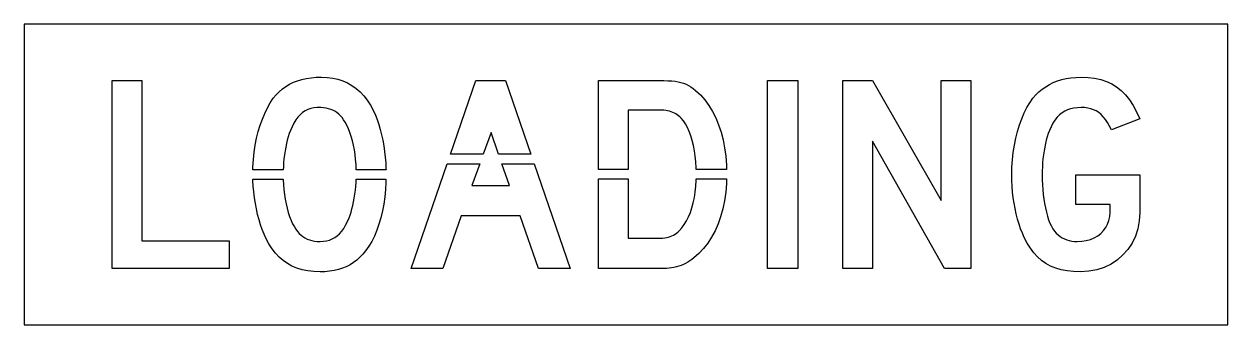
# Model space of a CAD drawing. Extents: x 0 to 64, y 0 to 16.
import ezdxf

# ---------------------------------------------------------------- set-up
doc = ezdxf.new("R2010")
doc.units = 0
doc.layers.add('CUT', color=7, linetype='Continuous')
doc.layers.add('OUTSIDE', color=1, linetype='Continuous')

msp = doc.modelspace()

# ---------------------------------------------------------------- linework, layer by layer
at = {"layer": 'CUT'}
for points in [[(10.8955, 4.474), (10.8955, 3), (4.6845, 3), (4.6845, 13), (6.2635, 13), (6.2635, 4.474)], [(17.5595, 9.313), (17.5135, 9.557), (17.4585, 9.791), (17.3965, 10.015), (17.3265, 10.228), (17.2485, 10.428), (17.1635, 10.616), (17.0705, 10.789), (16.9895, 10.915), (16.9055, 11.027), (16.8185, 11.127), (16.7255, 11.216), (16.6285, 11.293), (16.5265, 11.36), (16.4185, 11.416), (16.3035, 11.463), (16.1825, 11.5), (16.0535, 11.529), (15.9165, 11.549), (15.7715, 11.561), (15.5845, 11.561), (15.4085, 11.544), (15.2435, 11.508), (15.0885, 11.454), (14.9435, 11.381), (14.8075, 11.289), (14.6795, 11.179), (14.5605, 11.049), (14.4495, 10.9), (14.3455, 10.731), (14.2485, 10.542), (14.1575, 10.333), (14.0985, 10.178), (14.0445, 10.011), (13.9945, 9.833), (13.9485, 9.646), (13.9085, 9.451), (13.8725, 9.25), (13.8425, 9.044), (13.8175, 8.834), (13.7975, 8.621), (13.7835, 8.408), (13.7769, 8.251), (12.1634, 8.251), (12.1665, 8.391), (12.1925, 8.791), (12.2345, 9.181), (12.2915, 9.56), (12.3645, 9.927), (12.4515, 10.281), (12.5525, 10.62), (12.6675, 10.943), (12.7945, 11.249), (12.9335, 11.537), (13.0845, 11.805), (13.2455, 12.053), (13.3995, 12.237), (13.5625, 12.404), (13.7345, 12.554), (13.9175, 12.687), (14.1115, 12.803), (14.3155, 12.904), (14.5325, 12.988), (14.7605, 13.056), (15.0025, 13.109), (15.2565, 13.146), (15.5245, 13.168), (15.8075, 13.175), (16.1145, 13.164), (16.4075, 13.128), (16.6845, 13.069), (16.9465, 12.984), (17.1955, 12.875), (17.4295, 12.741), (17.6515, 12.581), (17.8605, 12.396), (18.0575, 12.184), (18.2425, 11.945), (18.4155, 11.679), (18.5795, 11.386), (18.6805, 11.159), (18.7745, 10.917), (18.8605, 10.662), (18.9385, 10.394), (19.0085, 10.116), (19.0705, 9.829), (19.1225, 9.533), (19.1665, 9.231), (19.2005, 8.924), (19.2255, 8.612), (19.2405, 8.298), (19.2412, 8.251), (17.6626, 8.251), (17.6625, 8.261), (17.6495, 8.534), (17.6275, 8.801), (17.5975, 9.061)], [(25.5965, 13), (26.9461, 9.0755), (25.2281, 9.0755), (24.8245, 10.228), (24.4069, 9.0755), (22.6683, 9.0755), (24.0175, 13)], [(35.6375, 9.266), (35.5835, 9.547), (35.5185, 9.811), (35.4425, 10.059), (35.3575, 10.289), (35.2635, 10.499), (35.1605, 10.689), (35.0495, 10.856), (34.9305, 11), (34.8665, 11.06), (34.7995, 11.116), (34.7275, 11.169), (34.6515, 11.218), (34.5715, 11.263), (34.4875, 11.303), (34.4005, 11.337), (34.3095, 11.366), (34.2145, 11.39), (34.1175, 11.407), (34.0165, 11.417), (33.9125, 11.421), (32.1235, 11.421), (32.1235, 8.2685), (30.5445, 8.2685), (30.5445, 13), (33.7725, 13), (34.0145, 12.998), (34.2325, 12.99), (34.4295, 12.977), (34.6085, 12.957), (34.7715, 12.93), (34.9215, 12.895), (35.0615, 12.851), (35.1945, 12.797), (35.3215, 12.734), (35.4475, 12.659), (35.5735, 12.572), (35.7025, 12.474), (35.9555, 12.232), (36.1905, 11.963), (36.4045, 11.669), (36.5975, 11.35), (36.7705, 11.006), (36.9215, 10.64), (37.0505, 10.252), (37.1575, 9.843), (37.2415, 9.414), (37.3025, 8.967), (37.3395, 8.501), (37.3453, 8.2685), (35.7322, 8.2685), (35.7305, 8.346), (35.7115, 8.665), (35.6805, 8.972)], [(39.5265, 3), (39.5265, 13), (41.1405, 13), (41.1405, 3)], [(43.5265, 3), (43.5265, 13), (45.1055, 13), (48.7545, 6.614), (48.7545, 13), (50.3335, 13), (50.3335, 3), (48.9295, 3), (45.1055, 9.772), (45.1055, 3)], [(58.9025, 4.353), (58.6825, 4.019), (58.4215, 3.719), (58.1225, 3.458), (57.7875, 3.238), (57.4215, 3.061), (57.0255, 2.932), (56.6035, 2.852), (56.1585, 2.825), (55.7935, 2.836), (55.4545, 2.872), (55.1395, 2.932), (54.8465, 3.017), (54.5755, 3.127), (54.3245, 3.263), (54.0925, 3.426), (53.8785, 3.615), (53.6815, 3.831), (53.4985, 4.075), (53.3305, 4.348), (53.1755, 4.649), (53.0745, 4.876), (52.9805, 5.115), (52.8935, 5.367), (52.8155, 5.63), (52.7455, 5.903), (52.6845, 6.184), (52.6315, 6.473), (52.5885, 6.767), (52.5535, 7.067), (52.5295, 7.37), (52.5145, 7.676), (52.5085, 7.982), (52.5185, 8.385), (52.5455, 8.783), (52.5905, 9.176), (52.6515, 9.56), (52.7285, 9.933), (52.8205, 10.294), (52.9255, 10.639), (53.0445, 10.966), (53.1755, 11.274), (53.3175, 11.559), (53.4695, 11.819), (53.6315, 12.053), (53.7865, 12.23), (53.9505, 12.392), (54.1255, 12.539), (54.3115, 12.671), (54.5075, 12.788), (54.7155, 12.89), (54.9335, 12.977), (55.1625, 13.048), (55.4035, 13.104), (55.6545, 13.143), (55.9185, 13.167), (56.1935, 13.175), (56.5665, 13.162), (56.9145, 13.121), (57.2385, 13.052), (57.5405, 12.953), (57.8215, 12.824), (58.0835, 12.662), (58.3265, 12.468), (58.5535, 12.24), (58.7635, 11.976), (58.9605, 11.677), (59.1435, 11.34), (59.3155, 10.965), (57.8075, 10.368), (57.7015, 10.576), (57.5955, 10.761), (57.4855, 10.925), (57.3735, 11.068), (57.2555, 11.19), (57.1315, 11.294), (57.0005, 11.379), (56.8615, 11.447), (56.7115, 11.498), (56.5515, 11.534), (56.3795, 11.555), (56.1935, 11.561), (55.9975, 11.554), (55.8125, 11.531), (55.6385, 11.493), (55.4755, 11.438), (55.3225, 11.366), (55.1805, 11.276), (55.0465, 11.168), (54.9225, 11.042), (54.8065, 10.895), (54.6995, 10.729), (54.6005, 10.542), (54.5085, 10.333), (54.4495, 10.178), (54.3955, 10.011), (54.3455, 9.833), (54.2995, 9.646), (54.2595, 9.451), (54.2235, 9.25), (54.1935, 9.044), (54.1685, 8.834), (54.1485, 8.621), (54.1345, 8.408), (54.1255, 8.194), (54.1225, 7.982), (54.1265, 7.72), (54.1375, 7.458), (54.1555, 7.2), (54.1805, 6.945), (54.2115, 6.697), (54.2505, 6.456), (54.2955, 6.224), (54.3465, 6.002), (54.4045, 5.792), (54.4685, 5.595), (54.5385, 5.412), (54.6145, 5.246), (54.6965, 5.112), (54.7835, 4.991), (54.8775, 4.883), (54.9765, 4.787), (55.0825, 4.703), (55.1935, 4.632), (55.3105, 4.572), (55.4325, 4.523), (55.5615, 4.486), (55.6965, 4.459), (55.8365, 4.444), (55.9825, 4.439), (56.2305, 4.452), (56.4655, 4.49), (56.6865, 4.552), (56.8895, 4.636), (57.0755, 4.742), (57.2415, 4.868), (57.3865, 5.014), (57.5085, 5.177), (57.6055, 5.356), (57.6775, 5.551), (57.7215, 5.76), (57.7375, 5.982), (57.7375, 6.404), (55.9125, 6.404), (55.9125, 7.982), (59.3155, 7.982), (59.3155, 5.982), (59.2885, 5.537), (59.2085, 5.115), (59.0795, 4.719)], [(24.2251, 8.5735), (23.8075, 7.421), (25.8075, 7.421), (25.4039, 8.5735), (27.1188, 8.5735), (29.0355, 3), (27.3515, 3), (26.3685, 5.807), (23.2455, 5.807), (22.2635, 3), (20.5795, 3), (22.4957, 8.5735)], [(18.8655, 5.359), (18.7515, 5.032), (18.6235, 4.726), (18.4825, 4.441), (18.3265, 4.181), (18.1575, 3.947), (18.0125, 3.763), (17.8565, 3.596), (17.6905, 3.446), (17.5145, 3.313), (17.3285, 3.197), (17.1315, 3.096), (16.9245, 3.012), (16.7075, 2.944), (16.4805, 2.891), (16.2425, 2.854), (15.9945, 2.832), (15.7365, 2.825), (15.3965, 2.836), (15.0775, 2.872), (14.7795, 2.931), (14.4995, 3.016), (14.2385, 3.125), (13.9955, 3.259), (13.7695, 3.419), (13.5585, 3.604), (13.3635, 3.816), (13.1825, 4.055), (13.0145, 4.321), (12.8595, 4.614), (12.7575, 4.834), (12.6615, 5.073), (12.5725, 5.328), (12.4905, 5.596), (12.4165, 5.877), (12.3505, 6.167), (12.2945, 6.464), (12.2465, 6.766), (12.2085, 7.071), (12.1805, 7.377), (12.1635, 7.682), (12.1622, 7.749), (13.7759, 7.749), (13.7765, 7.719), (13.7895, 7.455), (13.8105, 7.194), (13.8405, 6.936), (13.8795, 6.684), (13.9255, 6.439), (13.9795, 6.202), (14.0425, 5.976), (14.1125, 5.762), (14.1905, 5.562), (14.2755, 5.378), (14.3685, 5.211), (14.4495, 5.085), (14.5355, 4.971), (14.6265, 4.868), (14.7235, 4.776), (14.8255, 4.696), (14.9345, 4.627), (15.0495, 4.569), (15.1715, 4.522), (15.3015, 4.485), (15.4385, 4.459), (15.5835, 4.444), (15.7365, 4.439), (15.9155, 4.447), (16.0825, 4.471), (16.2395, 4.513), (16.3865, 4.571), (16.5245, 4.647), (16.6535, 4.741), (16.7745, 4.853), (16.8885, 4.984), (16.9955, 5.134), (17.0955, 5.304), (17.1905, 5.493), (17.2805, 5.702), (17.3325, 5.842), (17.3825, 6), (17.4295, 6.172), (17.4745, 6.355), (17.5155, 6.549), (17.5525, 6.75), (17.5855, 6.956), (17.6135, 7.165), (17.6365, 7.374), (17.6525, 7.582), (17.6615, 7.749), (19.2408, 7.749), (19.2375, 7.588), (19.2135, 7.196), (19.1745, 6.809), (19.1195, 6.429), (19.0495, 6.06), (18.9645, 5.702)], [(36.7345, 5.003), (36.5505, 4.662), (36.3445, 4.346), (36.1165, 4.057), (35.8675, 3.795), (35.5975, 3.561), (35.4975, 3.477), (35.3935, 3.4), (35.2835, 3.331), (35.1695, 3.268), (35.0515, 3.212), (34.9305, 3.162), (34.8065, 3.119), (34.6795, 3.083), (34.5515, 3.053), (34.4215, 3.029), (34.2905, 3.012), (34.1585, 3), (34.1305, 3), (34.0975, 3), (34.0605, 3), (34.0205, 3), (33.9775, 3), (33.9305, 3), (33.8805, 3), (33.8285, 3), (33.7735, 3), (33.7165, 3), (33.6575, 3), (33.5975, 3), (30.5445, 3), (30.5445, 7.7665), (32.1235, 7.7665), (32.1235, 4.614), (33.7025, 4.614), (33.8295, 4.616), (33.9485, 4.623), (34.0605, 4.635), (34.1655, 4.652), (34.2635, 4.674), (34.3555, 4.702), (34.4435, 4.735), (34.5265, 4.775), (34.6055, 4.821), (34.6815, 4.874), (34.7545, 4.933), (34.8255, 5), (34.9685, 5.159), (35.0995, 5.338), (35.2195, 5.536), (35.3265, 5.751), (35.4225, 5.984), (35.5055, 6.232), (35.5755, 6.497), (35.6335, 6.775), (35.6785, 7.067), (35.7115, 7.372), (35.7305, 7.689), (35.7321, 7.7665), (37.3449, 7.7665), (37.3385, 7.526), (37.2995, 7.054), (37.2355, 6.601), (37.1465, 6.168), (37.0325, 5.757), (36.8955, 5.368)]]:
    msp.add_lwpolyline(points, close=True, dxfattribs=at)
at = {"layer": 'OUTSIDE'}
msp.add_lwpolyline([(0, 0), (64, 0), (64, 16), (0, 16)], close=True, dxfattribs=at)

doc.saveas('drawing.dxf')
